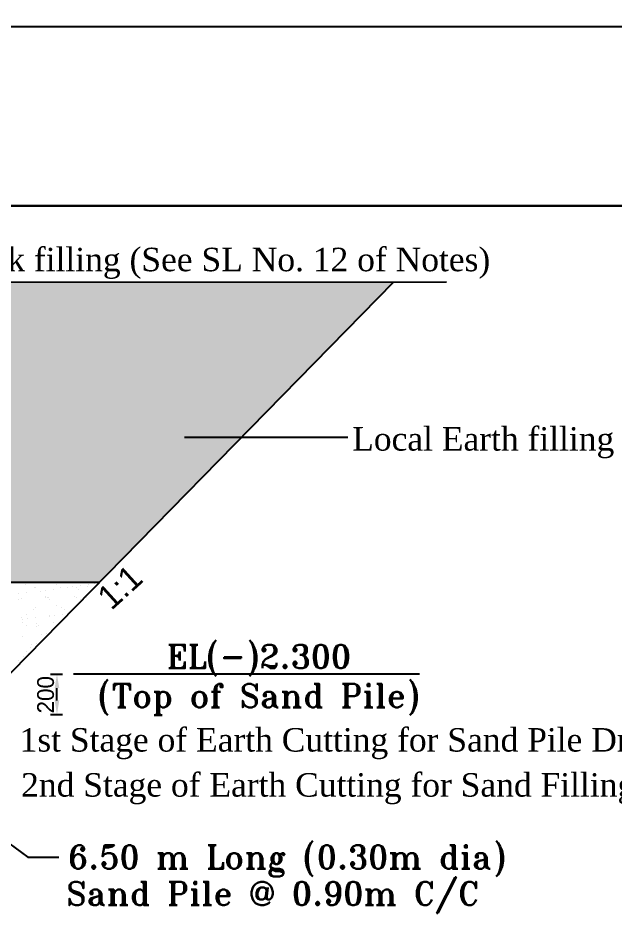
# Model space of a CAD drawing. Extents: x -1206532 to 786809, y -4288605 to 172932.
# Drawn here: x 433131 to 443800, y -4231597 to -4215402 of the extents above; entities that cross this region are included whole.
import ezdxf

# ---------------------------------------------------------------- set-up
doc = ezdxf.new("R2010")
doc.units = 0
doc.header["$LTSCALE"] = 300
doc.header["$MEASUREMENT"] = 0
doc.layers.get('0').update_dxf_attribs({"linetype": 'CONTINUOUS'})
doc.layers.get('DEFPOINTS').update_dxf_attribs({"linetype": 'CONTINUOUS'})
doc.layers.add('LINE', color=7, linetype='CONTINUOUS')
doc.styles.add('BIG', font='ROMANT.SHX')
doc.dimstyles.new('3', dxfattribs={"dimtxt": 225, "dimasz": 350, "dimexe": 100, "dimexo": 25, "dimgap": 9, "dimtad": 0, "dimdec": 0, "dimzin": 0, "dimdsep": 46, "dimtxsty": 'Standard', "dimcen": 0, "dimclrd": 5, "dimclre": 6, "dimclrt": 1, "dimadec": 0, "dimazin": 0, "dimtfac": 1, "dimtdec": 0, "dimtofl": 0, "dimtmove": 2, "dimatfit": 3, "dimfxl": 1, "dimtolj": 1, "dimtzin": 0, "dimarcsym": 0})

# ---------------------------------------------------------------- blocks, each defined once
blk = doc.blocks.new('*D510')
at = {"layer": 'DEFPOINTS', "color": 0, "lineweight": 30}
for p in [(500651, -4215549), (417919, -4218757), (500651, -4218757)]:
    blk.add_point(p, dxfattribs=at)
at = {"layer": 'LINE', "color": 6, "lineweight": -2}
for p, q in [((417919, -4218732), (417919, -4215449)), ((500651, -4218732), (500651, -4215449))]:
    blk.add_line(p, q, dxfattribs=at)
at = {"layer": 'LINE', "color": 5, "lineweight": -2}
for p, q in [((418269, -4215549), (458751, -4215549)), ((500301, -4215549), (459819, -4215549))]:
    blk.add_line(p, q, dxfattribs=at)
at = {"layer": 'LINE', "color": 5, "lineweight": 30}
for points in [[(418269, -4215491), (418269, -4215608), (417919, -4215549)], [(500301, -4215491), (500301, -4215608), (500651, -4215549)]]:
    blk.add_solid(points, dxfattribs=at)
at = {"layer": 'LINE', "color": 1, "lineweight": 30, "insert": (459285, -4215549), "char_height": 225, "attachment_point": 5}
blk.add_mtext('\\A1;82732', dxfattribs=at)
blk = doc.blocks.new('*D513')
at = {"layer": 'DEFPOINTS', "color": 0, "lineweight": 30}
for p in [(433688, -4227132), (433826, -4227132), (433688, -4227852)]:
    blk.add_point(p, dxfattribs=at)
at = {"layer": 'LINE', "color": 0, "lineweight": -2}
for p, q in [((433713, -4227132), (433926, -4227132)), ((433826, -4227602), (433826, -4227382)), ((433713, -4227852), (433926, -4227852))]:
    blk.add_line(p, q, dxfattribs=at)
at = {"layer": 'LINE', "color": 0, "lineweight": 30}
for points in [[(433784, -4227382), (433867, -4227382), (433826, -4227132)], [(433784, -4227602), (433867, -4227602), (433826, -4227852)]]:
    blk.add_solid(points, dxfattribs=at)
at = {"layer": 'LINE', "color": 0, "insert": (433624, -4227500), "char_height": 300, "attachment_point": 5, "rotation": 90}
blk.add_mtext('\\A1;200', dxfattribs=at)

msp = doc.modelspace()

# ---------------------------------------------------------------- hatches: boundary and pattern name
at = {"layer": 'LINE'}
h = msp.add_hatch(dxfattribs=at)
h.set_pattern_fill('AR-CONC', color=256, scale=50, style=0)
h.set_pattern_definition([(50, (-395535.27, -3706767.2), (358.63009, -31.37607), [37.5, -412.5]), (355, (-395535.27, -3706767.2), (-69.37567, 376.09607), [30, -330]), (100.4514, (-395505.4, -3706769.82), (289.25469, 344.71977), [31.8701, -350.57106]), (46.1842, (-395535.27, -3706667.2), (533.62052, -82.7595), [56.25, -618.75]), (96.6356, (-395490.8, -3706674.1), (467.33135, 487.05894), [47.80514, -525.8565]), (351.1842, (-395535.3, -3706667.2), (467.33097, 487.0593), [45, -495]), (21, (-395485.27, -3706692.2), (298.45353, -201.309445), [37.5, -412.5]), (326, (-395485.27, -3706692.2), (121.65767, 362.57502), [30, -330]), (71.4514, (-395460.4, -3706709), (420.11131, 161.26525), [31.8701, -350.57106]), (37.5, (-395535.27, -3706767.21), (6.079928, 166.446927), [0, -326, 0, -335, 0, -331.25]), (7.5, (-395535.27, -3706767.2), (131.53477, 197.205856), [0, -191, 0, -318.5, 0, -126.25]), (327.5, (-395646.77, -3706767.21), (266.911218, -11.277436), [0, -125, 0, -390, 0, -517.5]), (317.5, (-395696.77, -3706767.2), (291.593085, 50.05249), [0, -162.5, 0, -259, 0, -367.5])])
h.paths.add_polyline_path([(439846.59, -4220119.683), (431170.546, -4220126.595), (431174.819, -4225489.294), (434584.746, -4225489.294)])

# ---------------------------------------------------------------- linework, layer by layer
at = {"linetype": 'ByBlock', "lineweight": 30}
msp.add_lwpolyline([(417918.972, -4277260.338), (417918.972, -4218757.224), (500650.648, -4218757.224), (500650.648, -4277260.338), (417918.972, -4277260.338)], close=True, dxfattribs=at)
at = {"layer": 'LINE'}
for p, q in [((426606.936, -4220130.231), (440787.035, -4220118.934)), ((432269.629, -4227851.827), (439846.59, -4220119.683)), ((429930.041, -4225489.294), (434584.746, -4225489.294)), ((433260.036, -4225528.074), (433260.036, -4225528.074)), ((433431.098, -4225585.366), (433431.098, -4225585.366)), ((433448.925, -4225574.181), (433448.925, -4225574.181)), ((433523.345, -4225646.343), (433523.345, -4225646.343)), ((433617.036, -4225634.008), (433617.036, -4225634.008)), ((433763.374, -4225614.742), (433763.374, -4225614.742)), ((433820.582, -4225527.055), (433820.582, -4225527.055)), ((433891.554, -4225587.574), (433891.554, -4225587.574)), ((434007.864, -4225582.554), (434007.864, -4225582.554)), ((434101.555, -4225570.22), (434101.555, -4225570.22)), ((434169.187, -4225580.368), (434169.187, -4225580.368)), ((434202.364, -4225610.769), (434202.364, -4225610.769)), ((434247.893, -4225550.954), (434247.893, -4225550.954)), ((434377.715, -4225570.059), (434377.715, -4225570.059)), ((434381.127, -4225526.037), (434381.127, -4225526.037)), ((434492.383, -4225518.766), (434492.383, -4225518.766)), ((434586.075, -4225506.432), (434586.075, -4225506.432)), ((433132.15, -4225804.727), (433132.15, -4225804.727)), ((433132.517, -4225697.796), (433132.517, -4225697.796)), ((433188.332, -4225771.647), (433188.332, -4225771.647)), ((433278.854, -4225678.53), (433278.854, -4225678.53)), ((433616.791, -4225755.352), (433616.791, -4225755.352)), ((433628.084, -4225738.349), (433628.084, -4225738.349)), ((433661.261, -4225768.751), (433661.261, -4225768.751)), ((433674.492, -4225754.131), (433674.492, -4225754.131)), ((433692.696, -4225803.709), (433692.696, -4225803.709)), ((434145.659, -4225748.122), (434145.659, -4225748.122)), ((434177.336, -4225754.333), (434177.336, -4225754.333)), ((434253.242, -4225802.69), (434253.242, -4225802.69)), ((434358.962, -4225754.265), (434358.962, -4225754.265)), ((433442.436, -4225932.194), (433442.436, -4225932.194)), ((433817.859, -4225912.246), (433817.859, -4225912.246)), ((433902.893, -4225934.403), (433902.893, -4225934.403)), ((433199.67, -4226118.475), (433199.67, -4226118.475)), ((433276.756, -4226070.228), (433276.756, -4226070.228)), ((433405.409, -4225978.812), (433405.409, -4225978.812)), ((433444.814, -4226122.728), (433444.814, -4226122.728)), ((433685.831, -4226100.96), (433685.831, -4226100.96)), ((433689.304, -4226090.541), (433689.304, -4226090.541)), ((433782.996, -4226078.206), (433782.996, -4226078.206)), ((433929.333, -4226058.94), (433929.333, -4226058.94)), ((433965.955, -4225977.794), (433965.955, -4225977.794)), ((433997.017, -4226076.415), (433997.017, -4226076.415)), ((433201.618, -4226207.109), (433201.618, -4226207.109)), ((433204.785, -4226154.329), (433204.785, -4226154.329)), ((433277.524, -4226255.466), (433277.524, -4226255.466)), ((433298.477, -4226141.994), (433298.477, -4226141.994)), ((433453.775, -4226279.022), (433453.775, -4226279.022)), ((433455.915, -4226234.396), (433455.915, -4226234.396)), ((433489.092, -4226264.798), (433489.092, -4226264.798)), ((433762.164, -4226206.09), (433762.164, -4226206.09)), ((433838.069, -4226254.447), (433838.069, -4226254.447)), ((433550.782, -4226429.551), (433550.782, -4226429.551)), ((433645.69, -4226408.293), (433645.69, -4226408.293)), ((433211.009, -4226465.303), (433211.009, -4226465.303)), ((433370.744, -4226598.527), (433370.744, -4226598.527)), ((433464.436, -4226586.192), (433464.436, -4226586.192)), ((433283.745, -4226730.443), (433283.745, -4226730.443)), ((433316.923, -4226760.845), (433316.923, -4226760.845)), ((433346.991, -4226657.847), (433346.991, -4226657.847)), ((433465.114, -4226625.851), (433465.114, -4226625.851)), ((433135.61, -4226881.308), (433135.61, -4226881.308)), ((433222.348, -4226812.132), (433222.348, -4226812.132)), ((434123.42, -4227126.515), (440304.354, -4227126.515))]:
    msp.add_line(p, q, dxfattribs=at)

# ---------------------------------------------------------------- texts
msp.add_text('1:1', height=432, rotation=42.26822, dxfattribs=at).set_placement((434796.913, -4226004.508))
at = {"layer": 'LINE', "style": 'BIG'}
for s, p in [('6.50 m Long (0.30m dia)', (434025.261, -4230611.625)), ('Sand Pile @ 0.90m C/C', (433993.486, -4231263.94))]:
    msp.add_text(s, height=420, dxfattribs=at).set_placement(p)
at = {"layer": 'LINE', "char_height": 420, "width": 33750.0372, "attachment_point": 8, "style": 'BIG'}
for s, insert in [('{\\fTimes New Roman|b0|i0|c0|p18;Back filling (See SL No. 12 of Notes)}', (436761.351, -4220065.854)), ('{\\fTimes New Roman|b0|i0|c0|p18;Local Earth filling }', (441445.819, -4223273.244)), ('EL(-)2.300\\P(Top of Sand Pile)', (437435.626, -4227866.881)), ('{\\fTimes New Roman|b0|i0|c0|p18;1st Stage of Earth Cutting for Sand Pile Drive}', (438989.689, -4228654.673)), ('{\\fTimes New Roman|b0|i0|c0|p18;2nd Stage of Earth Cutting for Sand Filling}', (438674.103, -4229459.92))]:
    msp.add_mtext(s, dxfattribs=dict(at, insert=insert))

# ---------------------------------------------------------------- dimensions: what is measured, and where the dimension line sits
at = {"layer": 'LINE', "lineweight": 30}
dim = msp.add_linear_dim(base=(500650.648, -4215549.458), p1=(417918.972, -4218757.224), p2=(500650.648, -4218757.224), dimstyle='3', override={"dimfxl": 0.12}, dxfattribs=at)
dim.commit()
dim.dimension.update_dxf_attribs({"geometry": '*D510', "text_midpoint": (459284.81, -4215549.458)})
at = {"layer": 'LINE'}
dim = msp.add_linear_dim(base=(433825.769, -4227131.827), p1=(433687.6, -4227851.827), p2=(433687.6, -4227131.827), angle=90, text='200', dimstyle='3', override={"dimtxt": 300, "dimasz": 250, "dimclrd": 0, "dimclre": 0, "dimclrt": 0}, dxfattribs=at)
dim.commit()
dim.dimension.update_dxf_attribs({"geometry": '*D513', "text_midpoint": (433624.004, -4227499.771), "dimtype": 160})

# ---------------------------------------------------------------- leaders
at = {"layer": 'LINE', "ltscale": 3}
for points in [[(436106.726, -4222891.735), (439028.443, -4222891.735)], [(431515.76, -4229088.469), (433304.633, -4230403.209), (433859.809, -4230403.209)]]:
    msp.add_leader(points, dimstyle='3', override={"dimtxt": 300, "dimasz": 500, "dimclrd": 0, "dimclre": 0, "dimclrt": 0}, dxfattribs=at)

doc.saveas('drawing.dxf')
